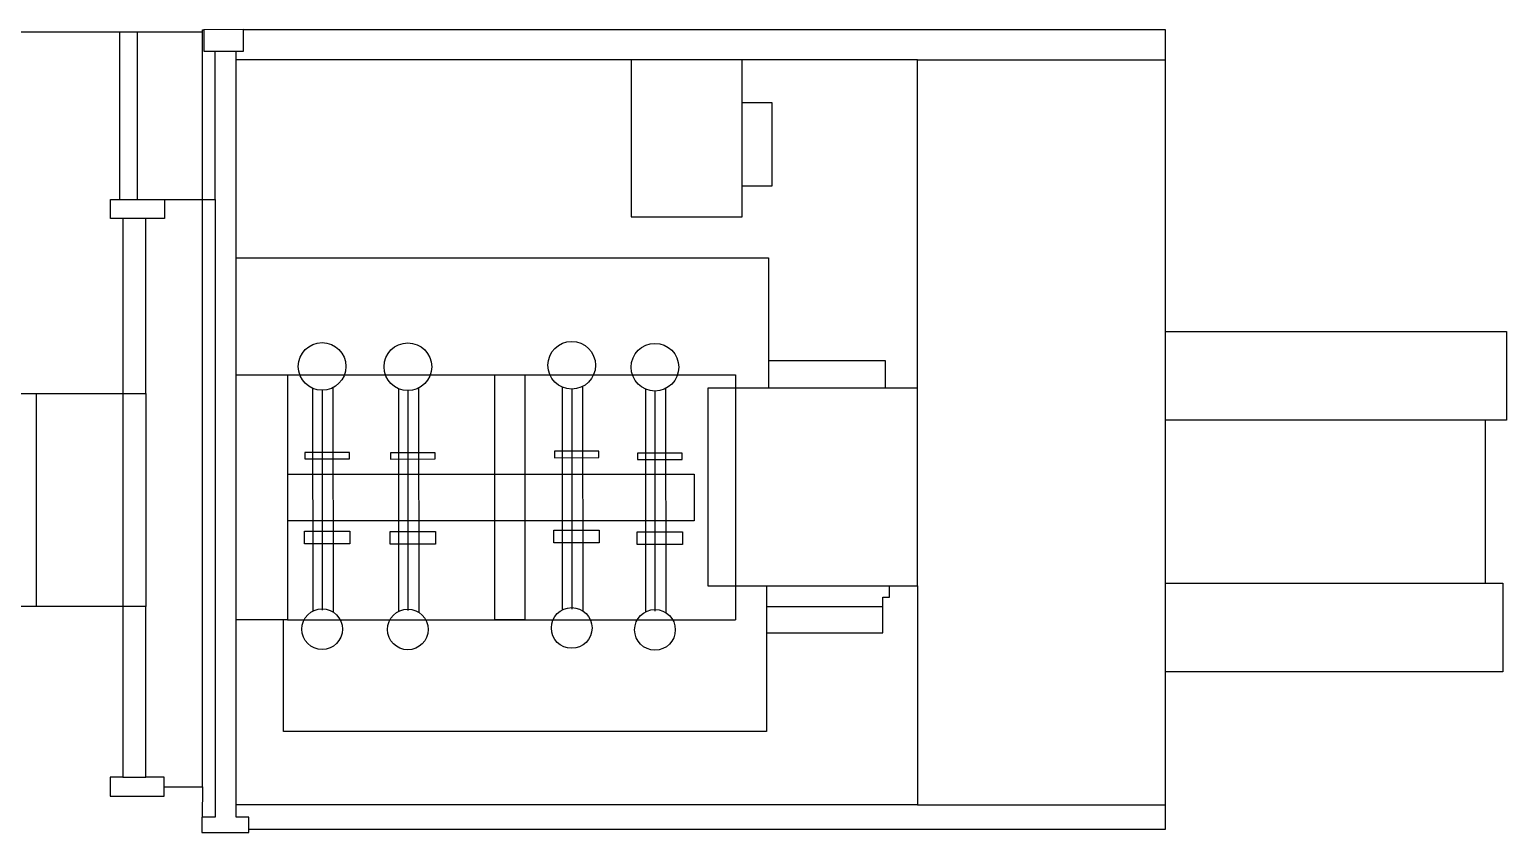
# Model space of a CAD drawing. Header units: millimetres. Extents: x -9564 to 100156, y -26854 to 24346.
# Drawn here: x 80504 to 89447, y 9307 to 14170 of the extents above; entities that cross this region are included whole.
import ezdxf

# ---------------------------------------------------------------- set-up
doc = ezdxf.new("R2010")
doc.units = ezdxf.units.MM
doc.header["$LTSCALE"] = 100
doc.layers.add('Maquinas', color=200, linetype='Continuous')

msp = doc.modelspace()

# ---------------------------------------------------------------- linework, layer by layer
at = {"layer": 'Maquinas'}
for p, q in [((80316.646, 14155.964), (81550.392, 14155.964)), ((81049.98, 13141.323), (81049.98, 14155.964)), ((81157.155, 13141.323), (81157.155, 14155.964)), ((81550.392, 14168.518), (81558.265, 14168.564)), ((81550.392, 9584.224), (81550.392, 14168.518)), ((81798.405, 14169.95), (81558.265, 14168.564)), ((81558.265, 14168.564), (81558.265, 14039.628)), ((81798.405, 14039.628), (81798.405, 14169.95)), ((81798.405, 14169.95), (87379.577, 14169.95)), ((87379.577, 14169.95), (87379.577, 9326.243)), ((81558.265, 14039.628), (81798.405, 14039.628)), ((81628.538, 13141.323), (81628.538, 14039.628)), ((81755.004, 9400.182), (81755.004, 14039.628)), ((85879.663, 13985.717), (81755.004, 13985.717)), ((84146.336, 13985.717), (84146.336, 13035.12)), ((84818.492, 13035.12), (84818.492, 13985.717)), ((85879.663, 11998.268), (85879.663, 13985.717)), ((85879.663, 13985.717), (87379.577, 13985.717)), ((84818.492, 13727.113), (84997.734, 13727.113)), ((84997.734, 13727.113), (84997.734, 13221.028)), ((84997.734, 13221.028), (84818.492, 13221.028)), ((80993.937, 13025.078), (80993.937, 13141.323)), ((80993.937, 13141.323), (81320.373, 13141.323)), ((81320.373, 13141.323), (81320.373, 13025.078)), ((81320.373, 13141.323), (81628.538, 13141.323)), ((81628.538, 13141.323), (81628.538, 9400.182)), ((81067.907, 13025.078), (80993.937, 13025.078)), ((81207.809, 13025.078), (81067.907, 13025.078)), ((81067.907, 13025.078), (81067.907, 9641.907)), ((81207.809, 11966.206), (81207.809, 13025.078)), ((81320.373, 13025.078), (81207.809, 13025.078)), ((84146.336, 13035.12), (84818.492, 13035.12)), ((81755.004, 12787.843), (84978.149, 12787.843)), ((84978.149, 12787.843), (84978.149, 11998.268)), ((87379.577, 12340.433), (89446.799, 12340.433)), ((89446.799, 12340.433), (89446.799, 11803.35)), ((81755.004, 12078.075), (82065.771, 12078.075)), ((82065.771, 12078.075), (82065.771, 10595.321)), ((82065.771, 12078.075), (84779.118, 12078.075)), ((83321.584, 10595.321), (83321.584, 12078.075)), ((83502.124, 12078.075), (83502.124, 10595.321)), ((84779.118, 12078.075), (84779.118, 10595.321)), ((82217.979, 11997.145), (82218.604, 10647.968)), ((82275.466, 11985.206), (82275.466, 10652.852)), ((82344.073, 10641.001), (82342.094, 12001.501)), ((82736.99, 11995.287), (82737.615, 10646.109)), ((82863.084, 10639.143), (82861.105, 11999.643)), ((83729.124, 12004.206), (83729.749, 10655.028)), ((83786.61, 11992.267), (83786.61, 10659.912)), ((83855.218, 10648.062), (83853.239, 12008.562)), ((84233.381, 11992.72), (84234.006, 10643.542)), ((84359.474, 10636.576), (84357.495, 11997.076)), ((84611.68, 11998.268), (84611.68, 10801.863)), ((85879.663, 11998.268), (84611.68, 11998.268)), ((85879.663, 10801.863), (85879.663, 11998.268)), ((80126.251, 11966.206), (81207.809, 11966.206)), ((80542.92, 11966.206), (80542.92, 10675.717)), ((81207.809, 11966.206), (81207.809, 10675.717)), ((82794.476, 11983.348), (82794.476, 10650.993)), ((84290.867, 11980.781), (84290.867, 10648.426)), ((89446.799, 11803.35), (87379.577, 11803.35)), ((89320.112, 10816.598), (89320.112, 11803.35)), ((82440.449, 11609.204), (82170.408, 11609.204)), ((82170.408, 11609.204), (82170.408, 11569.893)), ((82170.408, 11569.893), (82440.449, 11570.985)), ((82440.449, 11570.985), (82440.449, 11609.204)), ((82959.46, 11607.345), (82689.418, 11607.345)), ((82689.418, 11607.345), (82689.418, 11568.035)), ((82689.418, 11568.035), (82959.46, 11569.127)), ((82959.46, 11569.127), (82959.46, 11607.345)), ((83951.594, 11616.264), (83681.552, 11616.264)), ((83681.552, 11616.264), (83681.552, 11576.954)), ((83681.552, 11576.954), (83951.594, 11578.046)), ((83951.594, 11578.046), (83951.594, 11616.264)), ((84455.85, 11604.778), (84185.809, 11604.778)), ((84185.809, 11604.778), (84185.809, 11565.468)), ((84185.809, 11565.468), (84455.85, 11566.56)), ((84455.85, 11566.56), (84455.85, 11604.778)), ((82065.771, 11477.463), (84528.176, 11477.463)), ((84528.176, 11477.463), (84528.176, 11194.618)), ((84528.176, 11194.618), (82065.771, 11194.618)), ((82168.097, 11055.281), (82168.097, 11131.618)), ((82168.097, 11131.618), (82442.209, 11131.618)), ((82442.209, 11131.618), (82442.209, 11055.281)), ((82687.108, 11053.422), (82687.108, 11129.759)), ((82687.108, 11129.759), (82961.22, 11129.759)), ((82961.22, 11129.759), (82961.22, 11053.422)), ((83679.242, 11062.341), (83679.242, 11138.678)), ((83679.242, 11138.678), (83953.354, 11138.678)), ((83953.354, 11138.678), (83953.354, 11062.341)), ((84183.498, 11050.855), (84183.498, 11127.192)), ((84183.498, 11127.192), (84457.61, 11127.192)), ((84457.61, 11127.192), (84457.61, 11050.855)), ((82442.209, 11055.281), (82168.097, 11055.281)), ((82961.22, 11053.422), (82687.108, 11053.422)), ((83953.354, 11062.341), (83679.242, 11062.341)), ((84457.61, 11050.855), (84183.498, 11050.855)), ((84611.68, 10801.863), (85879.663, 10801.863)), ((84966.073, 10801.863), (84966.073, 9919.021)), ((85670.385, 10676.628), (85670.385, 10732.769)), ((85670.385, 10732.769), (85711.605, 10732.769)), ((85711.605, 10732.769), (85711.605, 10801.863)), ((87379.577, 10816.598), (89424.672, 10816.598)), ((89424.672, 10816.598), (89424.672, 10279.515)), ((81207.809, 10675.717), (80126.251, 10675.717)), ((81207.809, 9641.907), (81207.809, 10675.717)), ((84966.073, 10676.628), (85670.385, 10676.628)), ((85670.385, 10515.691), (85670.385, 10676.628)), ((82065.771, 10595.321), (81755.004, 10595.321)), ((82041.75, 9919.021), (82041.75, 10595.321)), ((82065.771, 10595.321), (84779.118, 10595.321)), ((83502.124, 10595.321), (83321.584, 10595.321)), ((84966.073, 10515.691), (85670.385, 10515.691)), ((89424.672, 10279.515), (87379.577, 10279.515)), ((84966.073, 9919.021), (82041.75, 9919.021)), ((81067.907, 9641.907), (80991.445, 9641.907)), ((80991.445, 9641.907), (80991.445, 9526.54)), ((81067.907, 9641.907), (81207.809, 9641.907)), ((81318.522, 9641.907), (81207.809, 9641.907)), ((81318.522, 9526.54), (81318.522, 9641.907)), ((81318.522, 9584.224), (81550.392, 9584.224)), ((81550.392, 9584.224), (81549.482, 9400.182)), ((80991.445, 9526.54), (81318.522, 9526.54)), ((81628.538, 9400.182), (81547.209, 9400.182)), ((81547.209, 9400.182), (81547.209, 9307.398)), ((81830.788, 9400.182), (81755.004, 9400.182)), ((81830.788, 9307.398), (81830.788, 9400.182)), ((85879.663, 9475.352), (87379.577, 9475.352)), ((81547.209, 9307.398), (81830.788, 9307.398)), ((87379.577, 9326.243), (81830.788, 9326.243))]:
    msp.add_line(p, q, dxfattribs=at)
for points in [[(84978.149, 12165.082), (85683.953, 12165.082), (85683.953, 11998.268)], [(85879.663, 10801.863), (85879.663, 9475.352), (81755.004, 9475.352)]]:
    msp.add_lwpolyline(points, dxfattribs=at)
for centre, radius in [((82275.466, 12129.571), 144.365), ((82794.476, 12127.713), 144.365), ((83786.61, 12136.632), 144.365), ((84290.867, 12125.146), 144.365), ((82275.466, 10538.702), 123.175), ((82794.476, 10536.844), 123.175), ((83786.61, 10545.762), 123.175), ((84290.867, 10534.276), 123.175)]:
    msp.add_circle(centre, radius, dxfattribs=at)

doc.saveas('drawing.dxf')
